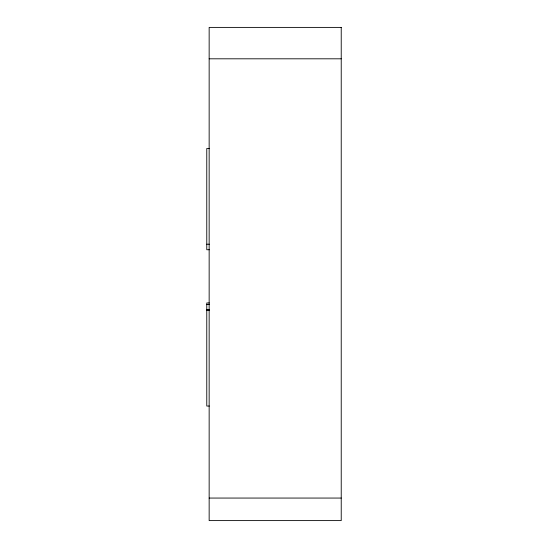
<?xml version="1.0" encoding="UTF-8"?>
<svg xmlns="http://www.w3.org/2000/svg" width="548" height="548" viewBox="0 0 548 548"><rect width="100%" height="100%" fill="white"/><g stroke="black" fill="none" stroke-linecap="round" stroke-linejoin="round"><path stroke-width="0.82" d="M209.151 58.807L341.226 58.807M209.329 148.501L206.774 148.501L206.774 249.744L209.329 249.744M206.774 244.203L209.329 244.203M209.329 302.955L206.774 302.955L206.774 406.047L209.329 406.047M206.774 304.435L209.329 304.435M206.774 309.606L209.329 309.606M206.774 310.346L209.329 310.346M209.151 498.057L341.226 498.057M341.226 27.4L209.151 27.4L209.151 520.6L341.226 520.6L341.226 27.4"/></g></svg>
